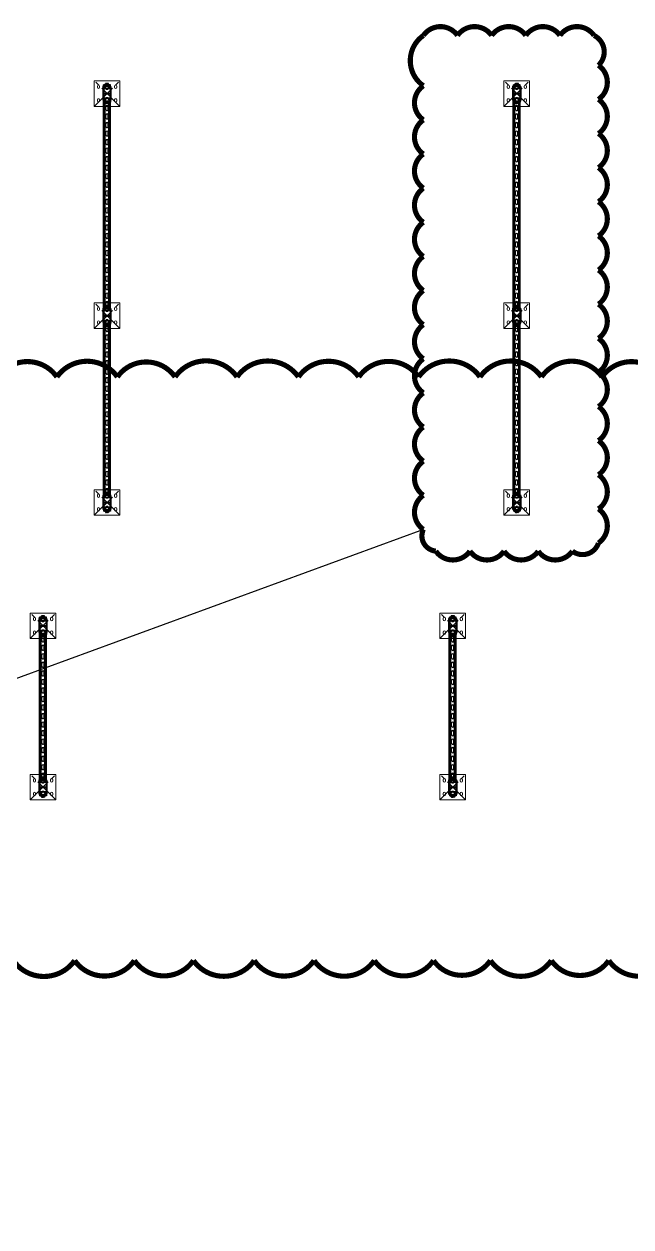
# Model space of a CAD drawing. Header units: millimetres. Extents: x 61566 to 504600, y -69328 to 118800.
# Drawn here: x 421389 to 424943, y 42009 to 49059 of the extents above; entities that cross this region are included whole.
import ezdxf

# ---------------------------------------------------------------- set-up
doc = ezdxf.new("R2010")
doc.units = ezdxf.units.MM
doc.header["$LTSCALE"] = 200
doc.linetypes.add('CENTER2', pattern=[1.125, 0.75, -0.125, 0.125, -0.125])
doc.linetypes.add('phl_thick', pattern=[0])
doc.layers.get('DEFPOINTS').update_dxf_attribs({"color": 137})
doc.layers.add('@@P3_P4 환상망 SUPPORT', color=4, linetype='Continuous')

# ---------------------------------------------------------------- blocks, each defined once
blk = doc.blocks.new('A$Cd080613a')
at = {"layer": '@@P3_P4 환상망 SUPPORT', "color": 2, "linetype": 'phl_thick'}
for p, q in [((-20, 4.434), (-18.540497, 4.434)), ((-20, 1.034), (-20, 4.434)), ((-20, 1.034), (-18.540497, 1.034)), ((-18.540497, 4.434), (-11.18034, 4.434)), ((-18.540497, 1.034), (-18.540497, 4.434)), ((-18.540497, 1.034), (-11.18034, 1.034)), ((-13.5, 0), (-13.5, 1.034)), ((-13.5, 0), (-8, 0)), ((-11.18034, 4.434), (-10.999621, 4.526016)), ((-11.18034, 1.034), (-11.18034, 4.434)), ((-11.18034, 1.034), (-8.008727, 1.034)), ((-10.999621, 4.526016), (-10.817799, 4.607405)), ((-10.817799, 4.607405), (-10.635521, 4.678167)), ((-10.635521, 4.678167), (-10.453605, 4.738253)), ((-10.5, -10.466), (-10.5, 0)), ((-10.453605, 4.738253), (-10.273729, 4.787376)), ((-10.309559, 6.434007), (10.309559, 6.434007)), ((-10.273729, 4.787376), (-10.096742, 4.825514)), ((-10.096742, 4.825514), (-9.923378, 4.852767)), ((-9.923378, 4.852767), (-9.754732, 4.869109)), ((-9.754732, 4.869109), (-9.592018, 4.874416)), ((-9.43597, 4.869011), (-9.592018, 4.874416)), ((-9.45, 12.285517), (-8.5, 12.834)), ((-9.45, 12.285517), (-9.425949, 12.285517)), ((-9.45, 6.434), (-9.45, 12.285517)), ((-9.286802, 4.852541), (-9.43597, 4.869011)), ((-9.425949, 12.285517), (-9.225178, 12.382765)), ((-9.425949, 6.434), (-9.425949, 12.285517)), ((-9.14507, 4.825103), (-9.286802, 4.852541)), ((-9.225178, 12.382765), (-9.028632, 12.46982)), ((-9.011345, 4.786714), (-9.14507, 4.825103)), ((-9.028632, 12.46982), (-8.835734, 12.547031)), ((-8.886751, 4.737605), (-9.011345, 4.786714)), ((-8.771402, 4.677806), (-8.886751, 4.737605)), ((-8.835734, 12.547031), (-8.645934, 12.614685)), ((-8.66519, 4.60729), (-8.771402, 4.677806)), ((-8.568009, 4.52603), (-8.66519, 4.60729)), ((-8.645934, 12.614685), (-8.458704, 12.673015)), ((-8.479752, 4.434), (-8.568009, 4.52603)), ((-8.5, 12.834), (8.5, 12.834)), ((-8.383024, 4.342905), (-8.479752, 4.434)), ((-8.479752, 4.434), (8.479752, 4.434)), ((-8.458704, 12.673015), (-8.273532, 12.722205)), ((-8.298335, 4.244727), (-8.383024, 4.342905)), ((-8.225616, 4.140826), (-8.298335, 4.244727)), ((-8.273532, 12.722205), (-8.089918, 12.762387)), ((-8.164452, 4.032743), (-8.225616, 4.140826)), ((-8.114311, 3.921798), (-8.164452, 4.032743)), ((-8.073442, 3.805669), (-8.114311, 3.921798)), ((-8.089918, 12.762387), (-7.907369, 12.793645)), ((-8.041426, 3.683749), (-8.073442, 3.805669)), ((-8.018427, 3.556566), (-8.041426, 3.683749)), ((-8.004602, 3.42465), (-8.018427, 3.556566)), ((-8.006255, 0.977988), (-8.008727, 1.034)), ((-8.004136, 0.924002), (-8.006255, 0.977988)), ((-8.000031, 3.288557), (-8.004602, 3.42465)), ((-8.002394, 0.872075), (-8.004136, 0.924002)), ((-8.001102, 0.822352), (-8.002394, 0.872075)), ((-8.000288, 0.774408), (-8.001102, 0.822352)), ((-8, 0.727727), (-8.000288, 0.774408)), ((-8, -0.157176), (-8, 3.288561)), ((-7.997347, 2.169936), (-8, 2.238707)), ((-7.989459, 2.102767), (-7.997347, 2.169936)), ((-7.976272, 2.037446), (-7.989459, 2.102767)), ((-7.957771, 1.974207), (-7.976272, 2.037446)), ((-7.934047, 1.913249), (-7.957771, 1.974207)), ((-7.905217, 1.854768), (-7.934047, 1.913249)), ((-7.907369, 12.793645), (-7.725397, 12.816016)), ((-7.871396, 1.798956), (-7.905217, 1.854768)), ((-7.832213, 1.745381), (-7.871396, 1.798956)), ((-7.78686, 1.693336), (-7.832213, 1.745381)), ((-7.735268, 1.643293), (-7.78686, 1.693336)), ((-7.677382, 1.595741), (-7.735268, 1.643293)), ((-7.725397, 12.816016), (-7.543511, 12.829488)), ((-7.613221, 1.551128), (-7.677382, 1.595741)), ((-7.54299, 1.509804), (-7.613221, 1.551128)), ((-7.543511, 12.829488), (-7.361216, 12.834)), ((-7.466933, 1.472099), (-7.54299, 1.509804)), ((-7.385253, 1.438355), (-7.466933, 1.472099)), ((-7.298238, 1.408783), (-7.385253, 1.438355)), ((-7.17892, 12.829488), (-7.361216, 12.834)), ((-7.206336, 1.383563), (-7.298238, 1.408783)), ((-7.110023, 1.362871), (-7.206336, 1.383563)), ((-6.997035, 12.816016), (-7.17892, 12.829488)), ((-7.009788, 1.34687), (-7.110023, 1.362871)), ((-6.90625, 1.335597), (-7.009788, 1.34687)), ((-6.815063, 12.793645), (-6.997035, 12.816016)), ((-6.800099, 1.329011), (-6.90625, 1.335597)), ((-6.632514, 12.762387), (-6.815063, 12.793645)), ((-6.691977, 1.327135), (-6.800099, 1.329011)), ((-6.691977, 1.327135), (-6.581325, 1.329907)), ((-6.4489, 12.722205), (-6.632514, 12.762387)), ((-6.581325, 1.329907), (-6.467915, 1.337363)), ((-6.467915, 1.337363), (-6.352408, 1.349526)), ((-6.263728, 12.673015), (-6.4489, 12.722205)), ((-6.352408, 1.349526), (-6.235472, 1.366419)), ((-6.076497, 12.614685), (-6.263728, 12.673015)), ((-6.235472, 1.366419), (-6.117777, 1.387979)), ((-6.117777, 1.387979), (-6, 1.414014)), ((-5.886698, 12.547031), (-6.076497, 12.614685)), ((-6, 1.414014), (-5.30323, 1.57262)), ((-6, -1.216), (-6, 1.414014)), ((-5.6938, 12.46982), (-5.886698, 12.547031)), ((-5.497254, 12.382765), (-5.6938, 12.46982)), ((-5.296482, 12.285517), (-5.497254, 12.382765)), ((-5.30323, 1.57262), (-4.617331, 1.711087)), ((-5.296482, 12.285517), (-4.129467, 12.285517)), ((-5.296482, 6.434), (-5.296482, 12.285517)), ((-4.617331, 1.711087), (-3.940787, 1.829986)), ((-4.129467, 12.285517), (-3.727924, 12.382765)), ((-4.129467, 6.434), (-4.129467, 12.285517)), ((-3.940787, 1.829986), (-3.272149, 1.929801)), ((-3.727924, 12.382765), (-3.334832, 12.46982)), ((-3.334832, 12.46982), (-2.949037, 12.547031)), ((-3.272149, 1.929801), (-2.610019, 2.010935)), ((-2.949037, 12.547031), (-2.569437, 12.614685)), ((-2.610019, 2.010935), (-1.953047, 2.07371)), ((-2.569437, 12.614685), (-2.194977, 12.673015)), ((-2.194977, 12.673015), (-1.824632, 12.722205)), ((-1.953047, 2.07371), (-1.299912, 2.118373)), ((-1.824632, 12.722205), (-1.457404, 12.762387)), ((-1.457404, 12.762387), (-1.092307, 12.793645)), ((-1.299912, 2.118373), (-0.649322, 2.145102)), ((-1.092307, 12.793645), (-0.728363, 12.816016)), ((-0.728363, 12.816016), (-0.364591, 12.829488)), ((-0.649322, 2.145102), (0, 2.154)), ((-0.364591, 12.829488), (0, 12.834)), ((0.364591, 12.829488), (0, 12.834)), ((0.649322, 2.145102), (0, 2.154)), ((0.728363, 12.816016), (0.364591, 12.829488)), ((1.299912, 2.118373), (0.649322, 2.145102)), ((1.092307, 12.793645), (0.728363, 12.816016)), ((1.457404, 12.762387), (1.092307, 12.793645)), ((1.953047, 2.07371), (1.299912, 2.118373)), ((1.824632, 12.722205), (1.457404, 12.762387)), ((2.194977, 12.673015), (1.824632, 12.722205)), ((2.610019, 2.010935), (1.953047, 2.07371)), ((2.569437, 12.614685), (2.194977, 12.673015)), ((2.949037, 12.547031), (2.569437, 12.614685)), ((3.272149, 1.929801), (2.610019, 2.010935)), ((3.334832, 12.46982), (2.949037, 12.547031)), ((3.940787, 1.829986), (3.272149, 1.929801)), ((3.727924, 12.382765), (3.334832, 12.46982)), ((4.129467, 12.285517), (3.727924, 12.382765)), ((4.617331, 1.711087), (3.940787, 1.829986)), ((4.129467, 12.285517), (5.296482, 12.285517)), ((4.129467, 6.434), (4.129467, 12.285517)), ((5.30323, 1.57262), (4.617331, 1.711087)), ((5.296482, 12.285517), (5.517089, 12.391922)), ((5.296482, 6.434), (5.296482, 12.285517)), ((6, 1.414014), (5.30323, 1.57262)), ((5.517089, 12.391922), (5.732653, 12.48604)), ((5.732653, 12.48604), (5.943938, 12.568319)), ((5.943938, 12.568319), (6.151669, 12.639125)), ((6.117777, 1.387979), (6, 1.414014)), ((6, -1.216), (6, 1.414014)), ((6.235472, 1.366419), (6.117777, 1.387979)), ((6.151669, 12.639125), (6.356539, 12.698744)), ((6.352408, 1.349526), (6.235472, 1.366419)), ((6.467915, 1.337363), (6.352408, 1.349526)), ((6.356539, 12.698744), (6.559224, 12.747389)), ((6.581325, 1.329907), (6.467915, 1.337363)), ((6.559224, 12.747389), (6.760381, 12.785202)), ((6.691977, 1.327135), (6.581325, 1.329907)), ((6.691977, 1.327135), (6.800099, 1.329011)), ((6.760381, 12.785202), (6.960663, 12.812253)), ((6.800099, 1.329011), (6.90625, 1.335597)), ((6.90625, 1.335597), (7.009788, 1.34687)), ((6.960663, 12.812253), (7.160721, 12.828542)), ((7.009788, 1.34687), (7.110023, 1.362871)), ((7.110023, 1.362871), (7.206336, 1.383563)), ((7.160721, 12.828542), (7.361216, 12.834)), ((7.206336, 1.383563), (7.298238, 1.408783)), ((7.298238, 1.408783), (7.385253, 1.438355)), ((7.583949, 12.827266), (7.361216, 12.834)), ((7.385253, 1.438355), (7.466933, 1.472099)), ((7.466933, 1.472099), (7.54299, 1.509804)), ((7.54299, 1.509804), (7.613221, 1.551128)), ((7.806234, 12.80717), (7.583949, 12.827266)), ((7.613221, 1.551128), (7.677382, 1.595741)), ((7.677382, 1.595741), (7.735268, 1.643293)), ((7.735268, 1.643293), (7.78686, 1.693336)), ((7.78686, 1.693336), (7.832213, 1.745381)), ((8.028974, 12.773795), (7.806234, 12.80717)), ((7.832213, 1.745381), (7.871395, 1.798957)), ((7.871395, 1.798957), (7.905217, 1.854768)), ((7.905217, 1.854768), (7.934047, 1.913249)), ((7.934047, 1.913249), (7.957771, 1.974207)), ((7.957771, 1.974207), (7.976272, 2.037446)), ((7.976272, 2.037446), (7.989459, 2.102767)), ((7.989459, 2.102767), (7.997347, 2.169936)), ((7.997347, 2.169936), (8, 2.238707)), ((8, 3.288561), (8.004602, 3.42465)), ((8, -0.157176), (8, 3.288561)), ((8, 0.727727), (8.000288, 0.774408)), ((8, 0), (13.5, 0)), ((8.000288, 0.774408), (8.001102, 0.822352)), ((8.001102, 0.822352), (8.002394, 0.872075)), ((8.002394, 0.872075), (8.004128, 0.923982)), ((8.004128, 0.923982), (8.006255, 0.977988)), ((8.004602, 3.42465), (8.018427, 3.556566)), ((8.006255, 0.977988), (8.008727, 1.034)), ((8.008727, 1.034), (20, 1.034)), ((8.018427, 3.556566), (8.041426, 3.683749)), ((8.253062, 12.727113), (8.028974, 12.773795)), ((8.041426, 3.683749), (8.073442, 3.805669)), ((8.073442, 3.805669), (8.114311, 3.921798)), ((8.114311, 3.921798), (8.164452, 4.032743)), ((8.164452, 4.032743), (8.225616, 4.140826)), ((8.225616, 4.140826), (8.298335, 4.244727)), ((8.479397, 12.666988), (8.253062, 12.727113)), ((8.298335, 4.244727), (8.383024, 4.342905)), ((8.383024, 4.342905), (8.4798, 4.433966)), ((8.70889, 12.593179), (8.479397, 12.666988)), ((8.479752, 4.434), (8.567993, 4.526015)), ((9.45, 12.285517), (8.5, 12.834)), ((8.567993, 4.526015), (8.665364, 4.607404)), ((8.665364, 4.607404), (8.772082, 4.678167)), ((8.942483, 12.505333), (8.70889, 12.593179)), ((8.772082, 4.678167), (8.888251, 4.738253)), ((8.888251, 4.738253), (9.013275, 4.787375)), ((9.181157, 12.402978), (8.942483, 12.505333)), ((9.013275, 4.787375), (9.146859, 4.825513)), ((9.146859, 4.825513), (9.288848, 4.852767)), ((9.425949, 12.285517), (9.181157, 12.402978)), ((9.288848, 4.852767), (9.438622, 4.869109)), ((9.425949, 12.285517), (9.45, 12.285517)), ((9.425949, 6.434), (9.425949, 12.285517)), ((9.438622, 4.869109), (9.595039, 4.874416)), ((9.45, 6.434), (9.45, 12.285517)), ((9.757758, 4.869011), (9.595039, 4.874416)), ((9.925931, 4.852541), (9.757758, 4.869011)), ((10.099052, 4.825103), (9.925931, 4.852541)), ((10.276366, 4.786714), (10.099052, 4.825103)), ((10.45592, 4.737606), (10.276366, 4.786714)), ((10.63676, 4.677807), (10.45592, 4.737606)), ((10.5, -10.466), (10.5, 0)), ((10.81822, 4.607291), (10.63676, 4.677807)), ((10.999636, 4.526031), (10.81822, 4.607291)), ((11.18034, 4.434), (10.999636, 4.526031)), ((11.18034, 4.434), (18.540497, 4.434)), ((11.18034, 1.034), (11.18034, 4.434)), ((13.5, 0), (13.5, 1.034)), ((18.540497, 4.434), (20, 4.434)), ((18.540497, 1.034), (18.540497, 4.434)), ((20, 1.034), (20, 4.434)), ((-17.5, -10.466), (-6.800735, -10.466)), ((-17.5, -18.466001), (-17.5, -10.466)), ((-17.5, -18.466001), (17.5, -18.466001)), ((-6.800735, -16.249999), (-6.800735, -10.466)), ((-6.800735, -16.249999), (6.800735, -16.249999)), ((-6, -1.216), (6, -1.216)), ((-5, -20.63), (-5, -18.466001)), ((-4.064, -21.565999), (-5, -20.63)), ((-5, -20.63), (5, -20.63)), ((-4.064, -21.565999), (4.064, -21.565999)), ((4.064, -21.565999), (5, -20.63)), ((5, -20.63), (5, -18.466001)), ((6.800735, -10.466), (17.5, -10.466)), ((6.800735, -16.249999), (6.800735, -10.466)), ((14.5, -18.466001), (14.5, -10.466)), ((17.5, -18.466001), (17.5, -10.466))]:
    blk.add_line(p, q, dxfattribs=at)
for centre, start, end in [((-10.309559, -0.066037), 90.0000006357, 136.1868593859), ((10.309559, -0.066037), 43.8131406141, 89.9999993643)]:
    blk.add_arc(centre, 6.500044, start, end, dxfattribs=at)
for centre, start_param, end_param in [((-6, -0.157176), 3.1415926536, 4.7123889763), ((6, -0.157176), 4.7123889844, 6.2831853072)]:
    blk.add_ellipse(centre, major_axis=(2, 0), ratio=0.529412, start_param=start_param, end_param=end_param, dxfattribs=at)
blk = doc.blocks.new('A$Cbd301f87')
at = {"layer": '@@P3_P4 환상망 SUPPORT', "color": 5, "linetype": 'Continuous', "lineweight": 0, "extrusion": (2.22045e-16, 1, -2.22045e-16)}
for p, q in [((-75, 129), (75, 129)), ((-75, -21), (-75, 129)), ((-56.5, 97.5), (-56.5, 90.5)), ((-43.5, 90.5), (-43.5, 97.5)), ((-25, 55), (-25, 92)), ((-21, 92), (-21, 55)), ((-17, 100), (17, 100)), ((17, 96), (-17, 96)), ((21, 55), (21, 92)), ((25, 92), (25, 55)), ((43.5, 97.5), (43.5, 90.5)), ((56.5, 90.5), (56.5, 97.5)), ((75, 129), (75, -21)), ((-56.5, 17.5), (-56.5, 10.5)), ((-43.5, 10.5), (-43.5, 17.5)), ((-21, 55), (-25, 55)), ((-25, 16), (-25, 53)), ((-25, 53), (-21, 53)), ((-21, 53), (-21, 16)), ((-17, 12), (17, 12)), ((17, 8), (-17, 8)), ((25, 55), (21, 55)), ((21, 16), (21, 53)), ((21, 53), (25, 53)), ((25, 53), (25, 16)), ((43.5, 17.5), (43.5, 10.5)), ((56.5, 10.5), (56.5, 17.5)), ((75, -21), (-75, -21))]:
    blk.add_line(p, q, dxfattribs=at)
at = {"layer": '@@P3_P4 환상망 SUPPORT', "color": 10, "linetype": 'CENTER2', "lineweight": 0, "extrusion": (2.22045e-16, 1, -2.22045e-16)}
for p, q in [((-75, 129), (75, -21)), ((75, 129), (-75, -21))]:
    blk.add_line(p, q, dxfattribs=at)
at = {"layer": '@@P3_P4 환상망 SUPPORT', "color": 5, "linetype": 'Continuous', "lineweight": 0}
blk.add_circle((15, 90), 4, dxfattribs=at)
at = {"layer": '@@P3_P4 환상망 SUPPORT', "color": 5, "linetype": 'Continuous', "lineweight": 0, "extrusion": (-4.93038e-32, -2.22045e-16, -1)}
blk.add_circle((15, 18), 4, dxfattribs=at)
at = {"layer": '@@P3_P4 환상망 SUPPORT', "color": 5, "linetype": 'Continuous', "lineweight": 0}
for centre, radius, start, end in [((-50, 97.5), 6.5, 0, 180), ((-50, 90.5), 6.5, 180, 0), ((-17, 92), 4, 90, 180), ((17, 92), 4, 0, 90), ((50, 97.5), 6.5, 0, 180), ((50, 90.5), 6.5, 180, 0), ((-50, 17.5), 6.5, 0, 180), ((-50, 10.5), 6.5, 180, 0), ((-17, 16), 4, 180, 270), ((17, 16), 4, 270, 0), ((50, 17.5), 6.5, 0, 180), ((50, 10.5), 6.5, 180, 0)]:
    blk.add_arc(centre, radius, start, end, dxfattribs=at)
at = {"layer": '@@P3_P4 환상망 SUPPORT', "color": 5, "linetype": 'Continuous', "lineweight": 0, "extrusion": (-4.93038e-32, -2.22045e-16, -1)}
for centre, start, end in [((17, 92), 0, 90), ((-17, 92), 90, 180), ((17, 16), 270, 0), ((-17, 16), 180, 270)]:
    blk.add_arc(centre, 8, start, end, dxfattribs=at)
at = {"layer": '@@P3_P4 환상망 SUPPORT', "color": 2, "linetype": 'Continuous', "xscale": -1}
blk.add_blockref('A$Cd080613a', (0, 100), dxfattribs=at)
at = {"layer": '@@P3_P4 환상망 SUPPORT', "color": 2, "linetype": 'Continuous', "rotation": 180}
blk.add_blockref('A$Cd080613a', (0, 8), dxfattribs=at)
blk = doc.blocks.new('A$C5ad7675c')
at = {"layer": '@@P3_P4 환상망 SUPPORT', "linetype": 'phl_thick'}
for p, q in [((-20.5, 31.329156), (-20.5, 36.1)), ((-20.5, 4.099998), (-20.5, 29.670844)), ((-18, 4.099998), (-18, 36.1)), ((-16.4, 2.5), (16.4, 2.5)), ((-15.6, 41), (-15.1, 41)), ((-15.6, 38.5), (-15.1, 38.5)), ((-13.5, 33.5), (-13.5, 36.9)), ((-13.5, 33.5), (-11, 33.5)), ((-11, 33.5), (-11, 36.9)), ((11, 33.5), (11, 36.9)), ((11, 33.5), (13.5, 33.5)), ((13.5, 33.5), (13.5, 36.9)), ((15.1, 41), (15.6, 41)), ((15.1, 38.5), (15.6, 38.5)), ((18, 4.099998), (18, 36.1)), ((20.5, 31.329156), (20.5, 36.1)), ((20.5, 4.099998), (20.5, 29.670844)), ((-20.5, -29.670845), (-20.5, -4.099998)), ((-20.5, -36.099998), (-20.5, -31.329155)), ((-18, -36.099998), (-18, -4.099998)), ((-16.4, -2.5), (16.4, -2.5)), ((-15.6, -38.5), (-15.1, -38.5)), ((-15.6, -41), (-15.1, -41)), ((-13.5, -33.5), (-11, -33.5)), ((-13.5, -36.900002), (-13.5, -33.5)), ((-11, -36.900002), (-11, -33.5)), ((11, -33.5), (13.5, -33.5)), ((11, -36.900002), (11, -33.5)), ((13.5, -36.900002), (13.5, -33.5)), ((15.1, -38.5), (15.6, -38.5)), ((15.1, -41), (15.6, -41)), ((18, -36.099998), (18, -4.099998)), ((20.5, -29.670845), (20.5, -4.099998)), ((20.5, -36.099998), (20.5, -31.329155))]:
    blk.add_line(p, q, dxfattribs=at)
for centre, radius, start, end in [((-19.25, 31.329156), 1.250001, 180, 213.5573073642), ((-15.6, 36.1), 4.9, 89.9999999125, 180), ((-19.25, 29.670844), 1.25, 146.4426896568, 180), ((-16.4, 4.1), 4.1, 180, 270.0000051939), ((-16.4, -4.1), 4.1, 89.9999948061, 180), ((-20.5, 30.5), 0.25, 326.4426865497, 33.5573134503), ((-15.6, 36.1), 2.4, 90.0000095032, 180), ((-16.4, 4.1), 1.6, 180, 270.0000136712), ((-15.1, 36.9), 4.1, 0, 89.9999998633), ((-15.1, 36.9), 1.6, 0, 90.0000136712), ((15.1, 36.9), 4.1, 90.0000001372, 180), ((15.1, 36.9), 1.6, 89.9999863288, 180), ((15.6, 36.1), 4.9, 0, 90.0000000871), ((15.6, 36.1), 2.4, 0, 89.9999904968), ((16.4, 4.1), 1.6, 269.9999863288, 0), ((16.4, 4.1), 4.1, 269.9999948061, 0), ((16.4, -4.1), 4.1, 0, 90.0000051939), ((20.5, 30.5), 0.25, 146.4426865497, 213.5573134503), ((19.25, 31.329156), 1.25, 326.4426896568, 0), ((19.25, 29.670844), 1.250001, 0, 33.5573073642), ((-19.25, -29.670844), 1.250001, 180.0000580064, 213.5573802197), ((-19.25, -31.329156), 1.25, 146.4426168014, 180), ((-15.6, -36.1), 4.9, 180, 269.9999956273), ((-20.5, -30.5), 0.25, 326.443050827, 33.556949173), ((-16.4, -4.1), 1.6, 89.9999863288, 180), ((-15.6, -36.1), 2.4, 180, 269.9999904968), ((-15.1, -36.9), 1.6, 269.9999863288, 0), ((-15.1, -36.9), 4.1, 269.9999948061, 0), ((15.1, -36.9), 4.1, 180, 270.0000051939), ((15.1, -36.9), 1.6, 180, 270.0000136712), ((15.6, -36.1), 2.4, 270.0000095032, 0), ((15.6, -36.1), 4.9, 270.0000043727, 0), ((16.4, -4.1), 1.6, 0, 90.0000136712), ((20.5, -30.5), 0.25, 146.443050827, 213.556949173), ((19.25, -29.670844), 1.25, 326.4426168014, 0), ((19.25, -31.329156), 1.250001, 0.0000580064, 33.5573802197)]:
    blk.add_arc(centre, radius, start, end, dxfattribs=at)
blk = doc.blocks.new('*U3917')
at = {"layer": '@@P3_P4 환상망 SUPPORT', "linetype": 'phl_thick'}
for p, q in [((-20.5, 0), (-20.5, 861.6)), ((-15.6, 0), (-15.6, 861.6)), ((-15.1, 0), (-15.1, 861.6)), ((-11, 0), (-11, 861.6)), ((11, 0), (11, 861.6)), ((15.1, 0), (15.1, 861.6)), ((15.6, 0), (15.6, 861.6)), ((20.5, 0), (20.5, 861.6)), ((-7, 817), (-7, 833)), ((-7, 767), (-7, 783)), ((7, 817), (7, 833)), ((7, 767), (7, 783)), ((-7, 717), (-7, 733)), ((7, 717), (7, 733)), ((-7, 667), (-7, 683)), ((7, 667), (7, 683)), ((-7, 617), (-7, 633)), ((-7, 567), (-7, 583)), ((7, 617), (7, 633)), ((7, 567), (7, 583)), ((-7, 517), (-7, 533)), ((7, 517), (7, 533)), ((-7, 467), (-7, 483)), ((-7, 417), (-7, 433)), ((7, 467), (7, 483)), ((7, 417), (7, 433)), ((-7, 367), (-7, 383)), ((7, 367), (7, 383)), ((-7, 317), (-7, 333)), ((-7, 267), (-7, 283)), ((7, 317), (7, 333)), ((7, 267), (7, 283)), ((-7, 217), (-7, 233)), ((7, 217), (7, 233)), ((-7, 167), (-7, 183)), ((7, 167), (7, 183)), ((-7, 117), (-7, 133)), ((-7, 67), (-7, 83)), ((7, 117), (7, 133)), ((7, 67), (7, 83)), ((-7, 17), (-7, 33)), ((7, 17), (7, 33))]:
    blk.add_line(p, q, dxfattribs=at)
at = {"layer": '@@P3_P4 환상망 SUPPORT', "linetype": 'Continuous'}
for p, q in [((-20.5, 861.6), (20.5, 861.6)), ((-20.5, 0), (20.5, 0))]:
    blk.add_line(p, q, dxfattribs=at)
at = {"layer": '@@P3_P4 환상망 SUPPORT', "linetype": 'phl_thick'}
for centre, start, end in [((0, 833), 0.00031, 180.00031), ((0, 817), 180.00031, 0.00031), ((0, 783), 0.00031, 180.00031), ((0, 767), 180.00031, 0.00031), ((0, 733), 0.00031, 180.00031), ((0, 717), 180.00031, 0.00031), ((0, 683), 0.00031, 180.00031), ((0, 667), 180.00031, 0.00031), ((0, 633), 0.00031, 180.00031), ((0, 617), 180.00031, 0.00031), ((0, 583), 0.00031, 180.00031), ((0, 567), 180.00031, 0.00031), ((0, 533), 0.00031, 180.00031), ((0, 517), 180.00031, 0.00031), ((0, 483), 0.00031, 180.00031), ((0, 467), 180.00031, 0.00031), ((0, 433), 0.00031, 180.00031), ((0, 417), 180.00031, 0.00031), ((0, 383), 0.00031, 180.00031), ((0, 367), 180.00031, 0.00031), ((0, 333), 0.00031, 180.00031), ((0, 317), 180.00031, 0.00031), ((0, 283), 0.00031, 180.00031), ((0, 267), 180.00031, 0.00031), ((0, 233), 0.00031, 180.00031), ((0, 217), 180.00031, 0.00031), ((0, 183), 0.00031, 180.00031), ((0, 167), 180.00031, 0.00031), ((0, 133), 0.00031, 180.00031), ((0, 117), 180.00031, 0.00031), ((0, 83), 0.00031, 180.00031), ((0, 67), 180.00031, 0.00031), ((0, 33), 0.00031, 180.00031), ((0, 17), 180.00031, 0.00031)]:
    blk.add_arc(centre, 7, start, end, dxfattribs=at)
blk = doc.blocks.new('*U3957')
at = {"layer": '@@P3_P4 환상망 SUPPORT', "linetype": 'phl_thick'}
for p, q in [((-20.5, 0), (-20.5, 1011)), ((-15.6, 0), (-15.6, 1011)), ((-15.1, 0), (-15.1, 1011)), ((-11, 0), (-11, 1011)), ((11, 0), (11, 1011)), ((15.1, 0), (15.1, 1011)), ((15.6, 0), (15.6, 1011)), ((20.5, 0), (20.5, 1011)), ((-7, 967), (-7, 983)), ((-7, 917), (-7, 933)), ((7, 967), (7, 983)), ((7, 917), (7, 933)), ((-7, 867), (-7, 883)), ((7, 867), (7, 883)), ((-7, 817), (-7, 833)), ((-7, 767), (-7, 783)), ((7, 817), (7, 833)), ((7, 767), (7, 783)), ((-7, 717), (-7, 733)), ((7, 717), (7, 733)), ((-7, 667), (-7, 683)), ((7, 667), (7, 683)), ((-7, 617), (-7, 633)), ((-7, 567), (-7, 583)), ((7, 617), (7, 633)), ((7, 567), (7, 583)), ((-7, 517), (-7, 533)), ((7, 517), (7, 533)), ((-7, 467), (-7, 483)), ((-7, 417), (-7, 433)), ((7, 467), (7, 483)), ((7, 417), (7, 433)), ((-7, 367), (-7, 383)), ((7, 367), (7, 383)), ((-7, 317), (-7, 333)), ((-7, 267), (-7, 283)), ((7, 317), (7, 333)), ((7, 267), (7, 283)), ((-7, 217), (-7, 233)), ((7, 217), (7, 233)), ((-7, 167), (-7, 183)), ((7, 167), (7, 183)), ((-7, 117), (-7, 133)), ((-7, 67), (-7, 83)), ((7, 117), (7, 133)), ((7, 67), (7, 83)), ((-7, 17), (-7, 33)), ((7, 17), (7, 33))]:
    blk.add_line(p, q, dxfattribs=at)
at = {"layer": '@@P3_P4 환상망 SUPPORT', "linetype": 'Continuous'}
for p, q in [((-20.5, 1011), (20.5, 1011)), ((-20.5, 0), (20.5, 0))]:
    blk.add_line(p, q, dxfattribs=at)
at = {"layer": '@@P3_P4 환상망 SUPPORT', "linetype": 'phl_thick'}
for centre, start, end in [((0, 983), 0.00031, 180.00031), ((0, 967), 180.00031, 0.00031), ((0, 933), 0.00031, 180.00031), ((0, 917), 180.00031, 0.00031), ((0, 883), 0.00031, 180.00031), ((0, 867), 180.00031, 0.00031), ((0, 833), 0.00031, 180.00031), ((0, 817), 180.00031, 0.00031), ((0, 783), 0.00031, 180.00031), ((0, 767), 180.00031, 0.00031), ((0, 733), 0.00031, 180.00031), ((0, 717), 180.00031, 0.00031), ((0, 683), 0.00031, 180.00031), ((0, 667), 180.00031, 0.00031), ((0, 633), 0.00031, 180.00031), ((0, 617), 180.00031, 0.00031), ((0, 583), 0.00031, 180.00031), ((0, 567), 180.00031, 0.00031), ((0, 533), 0.00031, 180.00031), ((0, 517), 180.00031, 0.00031), ((0, 483), 0.00031, 180.00031), ((0, 467), 180.00031, 0.00031), ((0, 433), 0.00031, 180.00031), ((0, 417), 180.00031, 0.00031), ((0, 383), 0.00031, 180.00031), ((0, 367), 180.00031, 0.00031), ((0, 333), 0.00031, 180.00031), ((0, 317), 180.00031, 0.00031), ((0, 283), 0.00031, 180.00031), ((0, 267), 180.00031, 0.00031), ((0, 233), 0.00031, 180.00031), ((0, 217), 180.00031, 0.00031), ((0, 183), 0.00031, 180.00031), ((0, 167), 180.00031, 0.00031), ((0, 133), 0.00031, 180.00031), ((0, 117), 180.00031, 0.00031), ((0, 83), 0.00031, 180.00031), ((0, 67), 180.00031, 0.00031), ((0, 33), 0.00031, 180.00031), ((0, 17), 180.00031, 0.00031)]:
    blk.add_arc(centre, 7, start, end, dxfattribs=at)
blk = doc.blocks.new('*U3958')
at = {"layer": '@@P3_P4 환상망 SUPPORT', "linetype": 'phl_thick'}
for p, q in [((-20.5, 0), (-20.5, 1217.6)), ((-15.6, 0), (-15.6, 1217.6)), ((-15.1, 0), (-15.1, 1217.6)), ((-11, 0), (-11, 1217.6)), ((11, 0), (11, 1217.6)), ((15.1, 0), (15.1, 1217.6)), ((15.6, 0), (15.6, 1217.6)), ((20.5, 0), (20.5, 1217.6)), ((-7, 1167), (-7, 1183)), ((-7, 1117), (-7, 1133)), ((7, 1167), (7, 1183)), ((7, 1117), (7, 1133)), ((-7, 1067), (-7, 1083)), ((7, 1067), (7, 1083)), ((-7, 1017), (-7, 1033)), ((7, 1017), (7, 1033)), ((-7, 967), (-7, 983)), ((-7, 917), (-7, 933)), ((7, 967), (7, 983)), ((7, 917), (7, 933)), ((-7, 867), (-7, 883)), ((7, 867), (7, 883)), ((-7, 817), (-7, 833)), ((-7, 767), (-7, 783)), ((7, 817), (7, 833)), ((7, 767), (7, 783)), ((-7, 717), (-7, 733)), ((7, 717), (7, 733)), ((-7, 667), (-7, 683)), ((7, 667), (7, 683)), ((-7, 617), (-7, 633)), ((-7, 567), (-7, 583)), ((7, 617), (7, 633)), ((7, 567), (7, 583)), ((-7, 517), (-7, 533)), ((7, 517), (7, 533)), ((-7, 467), (-7, 483)), ((-7, 417), (-7, 433)), ((7, 467), (7, 483)), ((7, 417), (7, 433)), ((-7, 367), (-7, 383)), ((7, 367), (7, 383)), ((-7, 317), (-7, 333)), ((-7, 267), (-7, 283)), ((7, 317), (7, 333)), ((7, 267), (7, 283)), ((-7, 217), (-7, 233)), ((7, 217), (7, 233)), ((-7, 167), (-7, 183)), ((7, 167), (7, 183)), ((-7, 117), (-7, 133)), ((-7, 67), (-7, 83)), ((7, 117), (7, 133)), ((7, 67), (7, 83)), ((-7, 17), (-7, 33)), ((7, 17), (7, 33))]:
    blk.add_line(p, q, dxfattribs=at)
at = {"layer": '@@P3_P4 환상망 SUPPORT', "linetype": 'Continuous'}
for p, q in [((-20.5, 1217.6), (20.5, 1217.6)), ((-20.5, 0), (20.5, 0))]:
    blk.add_line(p, q, dxfattribs=at)
at = {"layer": '@@P3_P4 환상망 SUPPORT', "linetype": 'phl_thick'}
for centre, start, end in [((0, 1183), 0.00031, 180.00031), ((0, 1167), 180.00031, 0.00031), ((0, 1133), 0.00031, 180.00031), ((0, 1117), 180.00031, 0.00031), ((0, 1083), 0.00031, 180.00031), ((0, 1067), 180.00031, 0.00031), ((0, 1033), 0.00031, 180.00031), ((0, 1017), 180.00031, 0.00031), ((0, 983), 0.00031, 180.00031), ((0, 967), 180.00031, 0.00031), ((0, 933), 0.00031, 180.00031), ((0, 917), 180.00031, 0.00031), ((0, 883), 0.00031, 180.00031), ((0, 867), 180.00031, 0.00031), ((0, 833), 0.00031, 180.00031), ((0, 817), 180.00031, 0.00031), ((0, 783), 0.00031, 180.00031), ((0, 767), 180.00031, 0.00031), ((0, 733), 0.00031, 180.00031), ((0, 717), 180.00031, 0.00031), ((0, 683), 0.00031, 180.00031), ((0, 667), 180.00031, 0.00031), ((0, 633), 0.00031, 180.00031), ((0, 617), 180.00031, 0.00031), ((0, 583), 0.00031, 180.00031), ((0, 567), 180.00031, 0.00031), ((0, 533), 0.00031, 180.00031), ((0, 517), 180.00031, 0.00031), ((0, 483), 0.00031, 180.00031), ((0, 467), 180.00031, 0.00031), ((0, 433), 0.00031, 180.00031), ((0, 417), 180.00031, 0.00031), ((0, 383), 0.00031, 180.00031), ((0, 367), 180.00031, 0.00031), ((0, 333), 0.00031, 180.00031), ((0, 317), 180.00031, 0.00031), ((0, 283), 0.00031, 180.00031), ((0, 267), 180.00031, 0.00031), ((0, 233), 0.00031, 180.00031), ((0, 217), 180.00031, 0.00031), ((0, 183), 0.00031, 180.00031), ((0, 167), 180.00031, 0.00031), ((0, 133), 0.00031, 180.00031), ((0, 117), 180.00031, 0.00031), ((0, 83), 0.00031, 180.00031), ((0, 67), 180.00031, 0.00031), ((0, 33), 0.00031, 180.00031), ((0, 17), 180.00031, 0.00031)]:
    blk.add_arc(centre, 7, start, end, dxfattribs=at)

msp = doc.modelspace()

# ---------------------------------------------------------------- linework, layer by layer
at = {"layer": 'DEFPOINTS', "color": 1}
msp.add_line((423727.7, 46097.2), (257557.6, -14812.2), dxfattribs=at)
at = {"layer": 'DEFPOINTS', "color": 1, "const_width": 30}
msp.add_lwpolyline([(423727.7, 48991.8, -0.520567), (423927.7, 48991.8, -0.520567), (424127.7, 48991.8, -0.520567), (424327.7, 48991.8, -0.520567), (424527.7, 48991.8, -0.520567), (424727.7, 48991.8, -0.520567), (424753.2, 48817.3, -0.520567), (424753.2, 48617.3, -0.520567), (424753.2, 48417.3, -0.520567), (424753.2, 48217.3, -0.520567), (424753.2, 48017.3, -0.520567), (424753.2, 47817.3, -0.520567), (424753.2, 47617.3, -0.520567), (424753.2, 47417.3, -0.520567), (424753.2, 47217.3, -0.520567), (424753.2, 47017.3, -0.520567), (424753.2, 46817.3, -0.520567), (424753.2, 46617.3, -0.520567), (424753.2, 46417.3, -0.520567), (424753.2, 46217.3, -0.520567), (424753.2, 46017.3, -0.520567), (424600.4, 45970, -0.520567), (424400.4, 45970, -0.520567), (424200.4, 45970, -0.520567), (424000.4, 45970, -0.520567), (423800.4, 45970, -0.520567), (423727.7, 46097.2, -0.520567), (423727.7, 46297.2, -0.520567), (423727.7, 46497.2, -0.520567), (423727.7, 46697.2, -0.520567), (423727.7, 46897.2, -0.520567), (423727.7, 47097.2, -0.520567), (423727.7, 47297.2, -0.520567), (423727.7, 47497.2, -0.520567), (423727.7, 47697.2, -0.520567), (423727.7, 47897.2, -0.520567), (423727.7, 48097.2, -0.520567), (423727.7, 48297.2, -0.520567), (423727.7, 48497.2, -0.520567), (423727.7, 48697.2, -0.520567)], format="xyb", close=True, dxfattribs=at)
for points in [[(425119.5, 46990.6, 0.5206), (424774.2, 46990.6, 0.5206), (424419.2, 46990.6, 0.5206), (424059.5, 46990.6, 0.5206), (423699.8, 46990.6, 0.5206), (423349.2, 46990.6, 0.5206), (422995.8, 46990.6, 0.5206), (422636.3, 46990.6, 0.5206), (422273.5, 46990.6, 0.5206), (421935.4, 46990.6, 0.5206), (421581.4, 46990.6, 0.5206), (421234.9, 46990.6, 0.5206), (420893.3, 46990.6, 0.5206), (420555.5, 46990.6, 0.5206), (420194.1, 46990.6, 0.5206), (419858.6, 46990.6, 0.5206), (419511.3, 46990.6, 0.5206), (419159.1, 46990.6, 0.5206), (418815.9, 46990.6, 0.5206), (418464.6, 46990.6, 0.5206), (418123.9, 46990.6, 0.5206), (417780.3, 46990.6, 0.5206), (417443.4, 46990.6, 0.5206)], [(417159.8, 43570.6, 0.5206), (417503.7, 43570.6, 0.5206), (417840.4, 43570.6, 0.5206), (418190.3, 43570.6, 0.5206), (418531.1, 43570.6, 0.5206), (418873.9, 43570.6, 0.5206), (419237.4, 43570.6, 0.5206), (419588.8, 43570.6, 0.5206), (419943.8, 43570.6, 0.5206), (420280.9, 43570.6, 0.5206), (420630.4, 43570.6, 0.5206), (420976.2, 43570.6, 0.5206), (421325.8, 43570.6, 0.5206), (421685.1, 43570.6, 0.5206), (422035.1, 43570.6, 0.5206), (422381, 43570.6, 0.5206), (422736.9, 43570.6, 0.5206), (423087.6, 43570.6, 0.5206), (423440.8, 43570.6, 0.5206), (423787.1, 43570.6, 0.5206), (424120.6, 43570.6, 0.5206), (424477.2, 43570.6, 0.5206), (424813.8, 43570.6, 0.5206), (425167.6, 43570.6, 0.5206)]]:
    msp.add_lwpolyline(points, format="xyb", dxfattribs=at)

# ---------------------------------------------------------------- block references
at = {"layer": '@@P3_P4 환상망 SUPPORT', "linetype": 'Continuous', "xscale": -1, "rotation": 179.9999999999999}
for name, p in [('A$Cbd301f87', (421875, 48705.6)), ('A$Cbd301f87', (424275, 48705.6)), ('A$C5ad7675c', (421875, 48651.6)), ('A$C5ad7675c', (424275, 48651.6)), ('A$Cbd301f87', (421875, 47404)), ('A$C5ad7675c', (421875, 47350)), ('A$Cbd301f87', (424275, 47404)), ('A$C5ad7675c', (424275, 47350)), ('A$Cbd301f87', (421875, 46309)), ('A$Cbd301f87', (424275, 46309)), ('A$C5ad7675c', (421875, 46255)), ('A$C5ad7675c', (424275, 46255)), ('A$Cbd301f87', (421500, 45586)), ('A$C5ad7675c', (421500, 45532)), ('A$Cbd301f87', (423900, 45586)), ('A$C5ad7675c', (423900, 45532)), ('A$Cbd301f87', (421500, 44640.3)), ('A$C5ad7675c', (421500, 44586.3)), ('A$Cbd301f87', (423900, 44640.3)), ('A$C5ad7675c', (423900, 44586.3))]:
    msp.add_blockref(name, p, dxfattribs=at)
at = {"layer": '@@P3_P4 환상망 SUPPORT', "linetype": 'Continuous'}
for name, p in [('*U3958', (421875, 47392)), ('*U3958', (424275, 47392)), ('*U3957', (421875, 46297)), ('*U3957', (424275, 46297)), ('*U3917', (421500, 44628.3)), ('*U3917', (423900, 44628.3))]:
    msp.add_blockref(name, p, dxfattribs=at)

doc.saveas('drawing.dxf')
